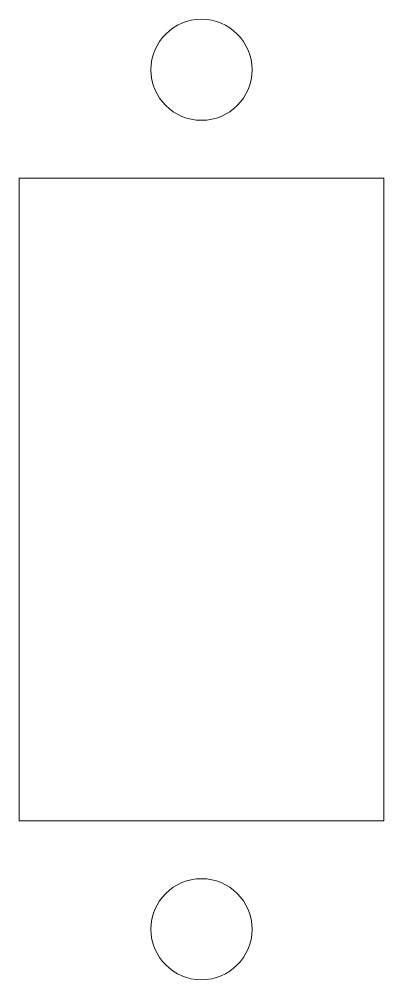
# Model space of a CAD drawing. Header units: millimetres. Extents: x -5.1 to 5, y -13.3 to 13.3.
import ezdxf

# ---------------------------------------------------------------- set-up
doc = ezdxf.new("R2010")
doc.units = ezdxf.units.MM
doc.layers.add('NKK-M-SW_Cutout', color=1, linetype='CONTINUOUS', lineweight=0)
doc.layers.add('NKK-M-SW_MountingHoles', color=1, linetype='CONTINUOUS', lineweight=0)

msp = doc.modelspace()

# ---------------------------------------------------------------- linework, layer by layer
at = {"layer": 'NKK-M-SW_Cutout'}
for p, q in [((-5.05, -8.9), (-5.05, 8.9)), ((-5.05, 8.9), (5.05, 8.9)), ((5.05, -8.9), (5.05, 8.9)), ((-5.05, -8.9), (5.05, -8.9))]:
    msp.add_line(p, q, dxfattribs=at)
at = {"layer": 'NKK-M-SW_MountingHoles'}
for centre in [(0, 11.9), (0, -11.9)]:
    msp.add_circle(centre, 1.4, dxfattribs=at)

doc.saveas('drawing.dxf')
